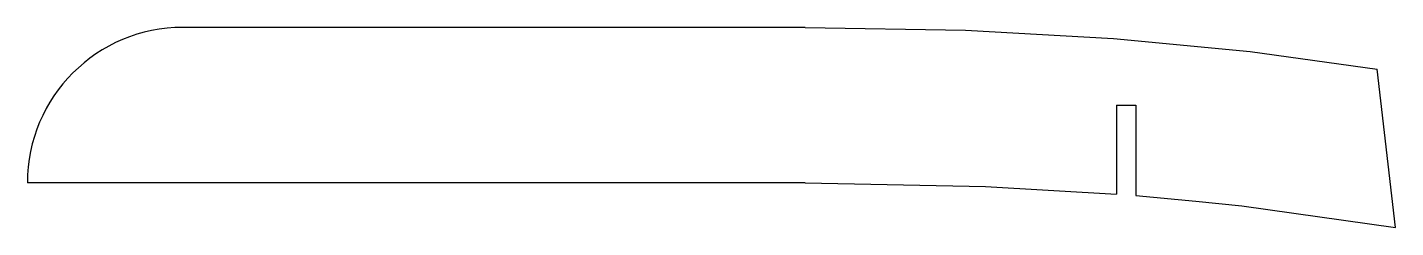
# Model space of a CAD drawing. Extents: x -37 to -19.4, y -6.1 to -3.5.
import ezdxf

# ---------------------------------------------------------------- set-up
doc = ezdxf.new("R2010")
doc.units = 0
doc.header["$MEASUREMENT"] = 0
doc.layers.add('VISIBLE', color=7, linetype='CONTINUOUS')

msp = doc.modelspace()

# ---------------------------------------------------------------- linework, layer by layer
at = {"layer": 'VISIBLE'}
for p, q in [((-27.001, -3.485), (-35.001, -3.485)), ((-27.001, -3.485), (-24.943, -3.521)), ((-24.943, -3.521), (-23.04, -3.628)), ((-23.04, -3.628), (-21.281, -3.798)), ((-21.281, -3.798), (-19.651, -4.025)), ((-19.413, -6.064), (-19.651, -4.025)), ((-23.001, -4.485), (-23.001, -5.631)), ((-23.001, -4.485), (-22.751, -4.485)), ((-22.751, -4.485), (-22.751, -5.651)), ((-27.001, -5.485), (-37.001, -5.485)), ((-27.001, -5.485), (-24.683, -5.532)), ((-24.683, -5.532), (-23.001, -5.631)), ((-22.751, -5.651), (-21.98, -5.721)), ((-21.98, -5.721), (-21.392, -5.785)), ((-21.392, -5.785), (-19.413, -6.064))]:
    msp.add_line(p, q, dxfattribs=at)
msp.add_arc((-35.001, -5.485), 2, 90, 180, dxfattribs=at)

doc.saveas('drawing.dxf')
